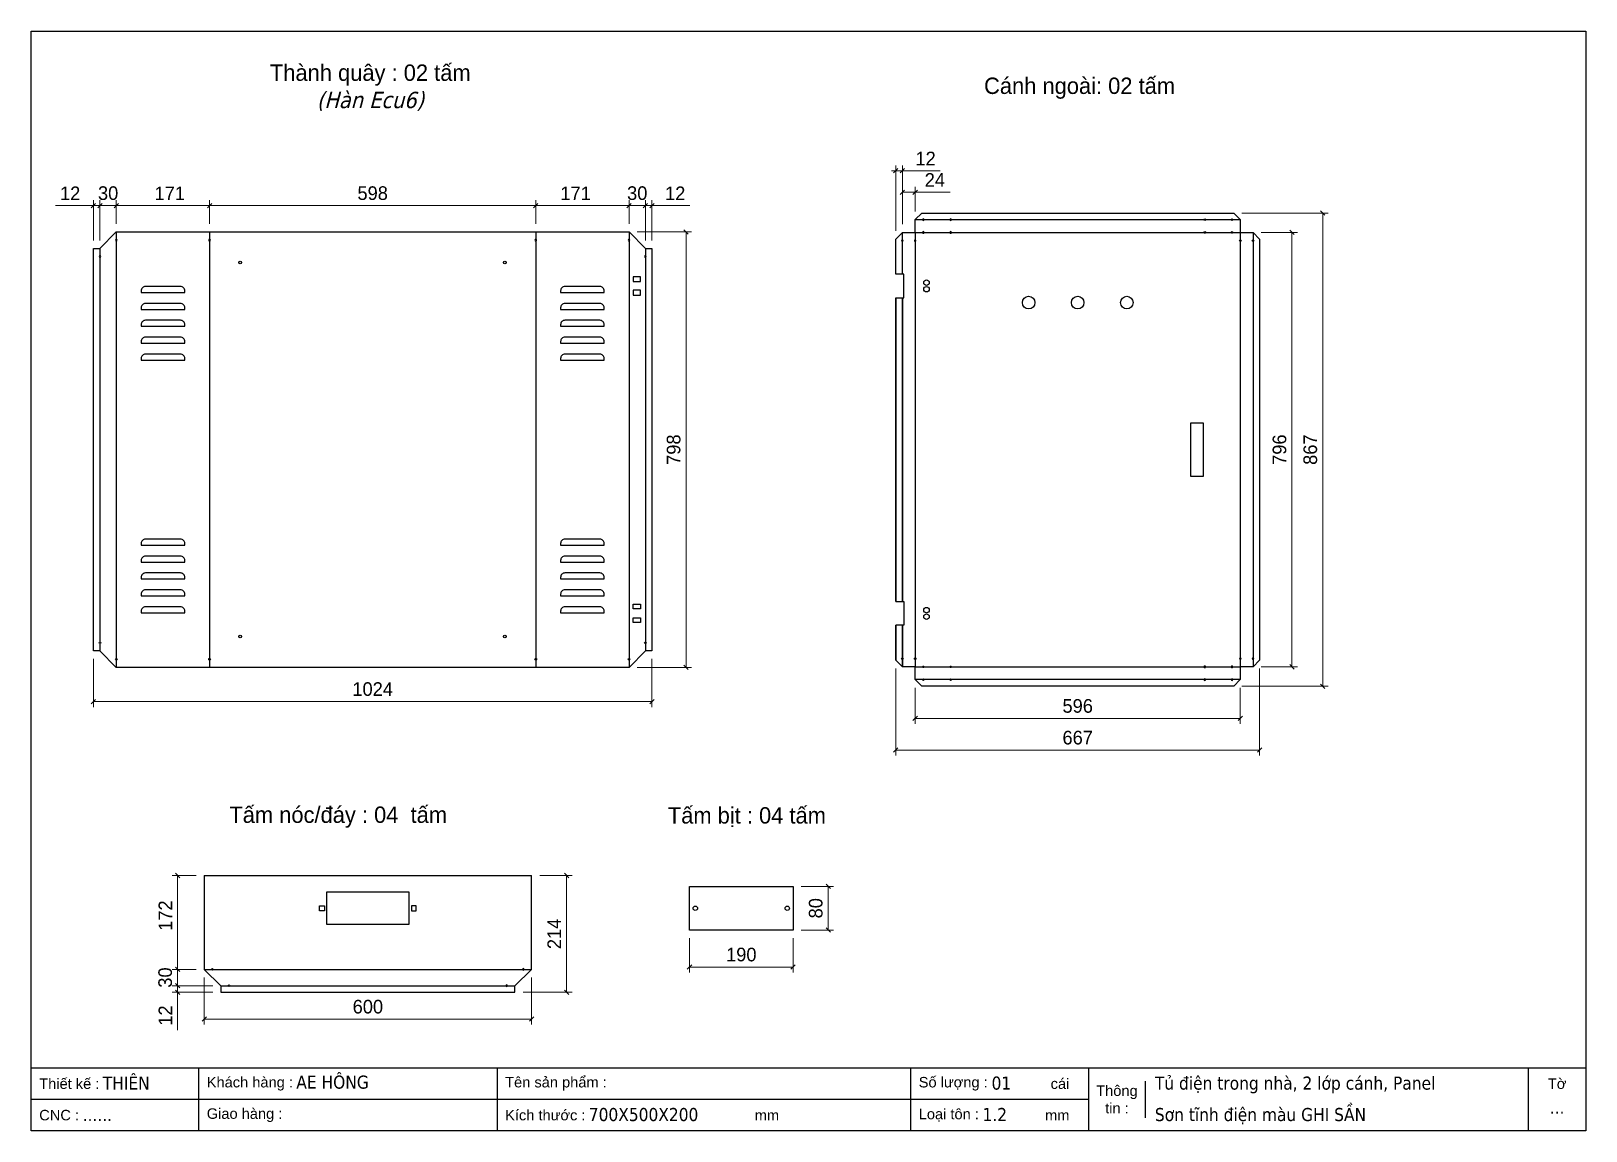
# Model space of a CAD drawing. Header units: millimetres. Extents: x 0 to 2850, y 0 to 2015.
import ezdxf
from ezdxf.enums import TextEntityAlignment as Align

# ---------------------------------------------------------------- set-up
doc = ezdxf.new("R2010")
doc.units = ezdxf.units.MM
doc.layers.add('CNC', color=7, linetype='Continuous')
doc.styles.add('Arial', font='arial.ttf')
doc.styles.add('Tahoma (Input Text)', font='tahoma.ttf')
doc.dimstyles.new('Dim-25', dxfattribs={"dimtxt": 25, "dimasz": 8, "dimexe": 10, "dimexo": 15, "dimgap": 10, "dimtad": 1, "dimdec": 0, "dimtxsty": 'Standard', "dimblk": 'OBLIQUE', "dimcen": 10, "dimclrd": 5, "dimclre": 5, "dimclrt": 3, "dimazin": 3, "dimtfac": 1, "dimtdec": 0, "dimtmove": 0, "dimatfit": 3, "dimldrblk": 'OBLIQUE', "dimlwd": 9, "dimlwe": 9})

# ---------------------------------------------------------------- blocks, each defined once
blk = doc.blocks.new('*D1')
at = {"color": 5, "lineweight": 9, "transparency": 16777216}
for p, q in [((1111.2, 1647.4), (1210.8, 1647.4)), ((1200.8, 1647.4), (1200.8, 849.4)), ((1111.2, 849.4), (1210.8, 849.4))]:
    blk.add_line(p, q, dxfattribs=at)
at = {"color": 0, "linetype": 'ByBlock', "lineweight": -2}
for p, q in [((1204.8, 1643.4), (1196.8, 1651.4)), ((1196.8, 853.4), (1204.8, 845.4))]:
    blk.add_line(p, q, dxfattribs=at)
at = {"layer": 'Defpoints', "color": 0, "transparency": 16777216}
for p in [(1096.2, 1647.4), (1096.2, 849.4), (1200.8, 849.4)]:
    blk.add_point(p, dxfattribs=at)
at = {"color": 3, "transparency": 16777216, "insert": (1178, 1248.4), "char_height": 25, "attachment_point": 5, "rotation": 90}
blk.add_mtext('798', dxfattribs=at)
blk = doc.blocks.new('_Oblique')
at = {"color": 0, "linetype": 'ByBlock', "lineweight": -2}
blk.add_line((-0.5, -0.5), (0.5, 0.5), dxfattribs=at)
blk = doc.blocks.new('*D2')
at = {"color": 0, "linetype": 'ByBlock', "lineweight": -2}
for p, q in [((331.2, 1699.6), (323.2, 1691.6)), ((921.2, 1691.6), (929.2, 1699.6))]:
    blk.add_line(p, q, dxfattribs=at)
at = {"color": 5, "lineweight": 9, "transparency": 16777216}
for p, q in [((327.2, 1662.4), (327.2, 1705.6)), ((327.2, 1695.6), (925.2, 1695.6)), ((925.2, 1662.4), (925.2, 1705.6))]:
    blk.add_line(p, q, dxfattribs=at)
at = {"layer": 'Defpoints', "color": 0, "transparency": 16777216}
for p in [(925.2, 1695.6), (327.2, 1647.4), (925.2, 1647.4)]:
    blk.add_point(p, dxfattribs=at)
at = {"color": 3, "transparency": 16777216, "insert": (626.2, 1718.3), "char_height": 25, "attachment_point": 5}
blk.add_mtext('598', dxfattribs=at)
blk = doc.blocks.new('*D3')
at = {"color": 0, "linetype": 'ByBlock', "lineweight": -2}
for p, q in [((929.2, 1699.6), (921.2, 1691.6)), ((1092.2, 1691.6), (1100.2, 1699.6))]:
    blk.add_line(p, q, dxfattribs=at)
at = {"color": 5, "lineweight": 9, "transparency": 16777216}
for p, q in [((925.2, 1662.4), (925.2, 1705.6)), ((925.2, 1695.6), (1096.2, 1695.6)), ((1096.2, 1662.4), (1096.2, 1705.6))]:
    blk.add_line(p, q, dxfattribs=at)
at = {"layer": 'Defpoints', "color": 0, "transparency": 16777216}
for p in [(1096.2, 1695.6), (925.2, 1647.4), (1096.2, 1647.4)]:
    blk.add_point(p, dxfattribs=at)
at = {"color": 3, "transparency": 16777216, "insert": (998.2, 1718.1), "char_height": 25, "attachment_point": 5}
blk.add_mtext('171', dxfattribs=at)
blk = doc.blocks.new('*D4')
at = {"color": 0, "linetype": 'ByBlock', "lineweight": -2}
for p, q in [((1100.2, 1699.6), (1092.2, 1691.6)), ((1122.2, 1691.6), (1130.2, 1699.6))]:
    blk.add_line(p, q, dxfattribs=at)
at = {"color": 5, "lineweight": 9, "transparency": 16777216}
for p, q in [((1096.2, 1662.4), (1096.2, 1705.6)), ((1096.2, 1695.6), (1126.2, 1695.6)), ((1126.2, 1631.9), (1126.2, 1705.6))]:
    blk.add_line(p, q, dxfattribs=at)
at = {"layer": 'Defpoints', "color": 0, "transparency": 16777216}
for p in [(1126.2, 1695.6), (1096.2, 1647.4), (1126.2, 1616.9)]:
    blk.add_point(p, dxfattribs=at)
at = {"color": 3, "transparency": 16777216, "insert": (1111.2, 1718.3), "char_height": 25, "attachment_point": 5}
blk.add_mtext('30', dxfattribs=at)
blk = doc.blocks.new('*D5')
at = {"color": 5, "lineweight": 9, "transparency": 16777216}
for p, q in [((1126.2, 1695.6), (1118.2, 1695.6)), ((1126.2, 1631.9), (1126.2, 1705.6)), ((1126.2, 1695.6), (1138.2, 1695.6)), ((1138.2, 1631.9), (1138.2, 1705.6)), ((1138.2, 1695.6), (1207.4, 1695.6))]:
    blk.add_line(p, q, dxfattribs=at)
at = {"color": 0, "linetype": 'ByBlock', "lineweight": -2}
for p, q in [((1122.2, 1691.6), (1130.2, 1699.6)), ((1142.2, 1699.6), (1134.2, 1691.6))]:
    blk.add_line(p, q, dxfattribs=at)
at = {"layer": 'Defpoints', "color": 0, "transparency": 16777216}
for p in [(1138.2, 1695.6), (1126.2, 1616.9), (1138.2, 1616.9)]:
    blk.add_point(p, dxfattribs=at)
at = {"color": 3, "transparency": 16777216, "insert": (1180.8, 1718.1), "char_height": 25, "attachment_point": 5}
blk.add_mtext('12', dxfattribs=at)
blk = doc.blocks.new('*D6')
at = {"color": 0, "linetype": 'ByBlock', "lineweight": -2}
for p, q in [((160.2, 1699.6), (152.2, 1691.6)), ((323.2, 1691.6), (331.2, 1699.6))]:
    blk.add_line(p, q, dxfattribs=at)
at = {"color": 5, "lineweight": 9, "transparency": 16777216}
for p, q in [((156.2, 1662.4), (156.2, 1705.6)), ((327.2, 1695.6), (156.2, 1695.6)), ((327.2, 1662.4), (327.2, 1705.6))]:
    blk.add_line(p, q, dxfattribs=at)
at = {"layer": 'Defpoints', "color": 0, "transparency": 16777216}
for p in [(156.2, 1695.6), (156.2, 1647.4), (327.2, 1647.4)]:
    blk.add_point(p, dxfattribs=at)
at = {"color": 3, "transparency": 16777216, "insert": (254.2, 1718.1), "char_height": 25, "attachment_point": 5}
blk.add_mtext('171', dxfattribs=at)
blk = doc.blocks.new('*D7')
at = {"color": 0, "linetype": 'ByBlock', "lineweight": -2}
for p, q in [((130.2, 1699.6), (122.2, 1691.6)), ((152.2, 1691.6), (160.2, 1699.6))]:
    blk.add_line(p, q, dxfattribs=at)
at = {"color": 5, "lineweight": 9, "transparency": 16777216}
for p, q in [((126.2, 1631.9), (126.2, 1705.6)), ((156.2, 1695.6), (126.2, 1695.6)), ((156.2, 1662.4), (156.2, 1705.6))]:
    blk.add_line(p, q, dxfattribs=at)
at = {"layer": 'Defpoints', "color": 0, "transparency": 16777216}
for p in [(126.2, 1695.6), (156.2, 1647.4), (126.2, 1616.9)]:
    blk.add_point(p, dxfattribs=at)
at = {"color": 3, "transparency": 16777216, "insert": (141.2, 1718.3), "char_height": 25, "attachment_point": 5}
blk.add_mtext('30', dxfattribs=at)
blk = doc.blocks.new('*D8')
at = {"color": 5, "lineweight": 9, "transparency": 16777216}
for p, q in [((114.2, 1695.6), (45, 1695.6)), ((114.2, 1631.9), (114.2, 1705.6)), ((126.2, 1695.6), (114.2, 1695.6)), ((126.2, 1631.9), (126.2, 1705.6)), ((126.2, 1695.6), (134.2, 1695.6))]:
    blk.add_line(p, q, dxfattribs=at)
at = {"color": 0, "linetype": 'ByBlock', "lineweight": -2}
for p, q in [((110.2, 1691.6), (118.2, 1699.6)), ((130.2, 1699.6), (122.2, 1691.6))]:
    blk.add_line(p, q, dxfattribs=at)
at = {"layer": 'Defpoints', "color": 0, "transparency": 16777216}
for p in [(114.2, 1695.6), (114.2, 1616.9), (126.2, 1616.9)]:
    blk.add_point(p, dxfattribs=at)
at = {"color": 3, "transparency": 16777216, "insert": (71.6, 1718.1), "char_height": 25, "attachment_point": 5}
blk.add_mtext('12', dxfattribs=at)
blk = doc.blocks.new('*D9')
at = {"color": 5, "lineweight": 9, "transparency": 16777216}
for p, q in [((114.2, 864.9), (114.2, 776.7)), ((1138.2, 864.9), (1138.2, 776.7)), ((114.2, 786.7), (1138.2, 786.7))]:
    blk.add_line(p, q, dxfattribs=at)
at = {"color": 0, "linetype": 'ByBlock', "lineweight": -2}
for p, q in [((118.2, 790.7), (110.2, 782.7)), ((1134.2, 782.7), (1142.2, 790.7))]:
    blk.add_line(p, q, dxfattribs=at)
at = {"layer": 'Defpoints', "color": 0, "transparency": 16777216}
for p in [(114.2, 879.9), (1138.2, 879.9), (1138.2, 786.7)]:
    blk.add_point(p, dxfattribs=at)
at = {"color": 3, "transparency": 16777216, "insert": (626.2, 809.5), "char_height": 25, "attachment_point": 5}
blk.add_mtext('1024', dxfattribs=at)
blk = doc.blocks.new('f3daunguoc')
at = {"layer": 'CNC', "color": 2, "lineweight": -3}
blk.add_circle((0, 0), 1.5, dxfattribs=at)
blk = doc.blocks.new('*D10')
at = {"color": 5, "lineweight": 9, "transparency": 16777216}
for p, q in [((317.4, 281), (317.4, 194.8)), ((917.4, 281), (917.4, 194.8)), ((317.4, 204.8), (917.4, 204.8))]:
    blk.add_line(p, q, dxfattribs=at)
at = {"color": 0, "linetype": 'ByBlock', "lineweight": -2}
for p, q in [((321.4, 208.8), (313.4, 200.8)), ((913.4, 200.8), (921.4, 208.8))]:
    blk.add_line(p, q, dxfattribs=at)
at = {"layer": 'Defpoints', "color": 0, "transparency": 16777216}
for p in [(317.4, 296), (917.4, 296), (917.4, 204.8)]:
    blk.add_point(p, dxfattribs=at)
at = {"color": 3, "transparency": 16777216, "insert": (617.4, 227.5), "char_height": 25, "attachment_point": 5}
blk.add_mtext('600', dxfattribs=at)
blk = doc.blocks.new('*D11')
at = {"color": 5, "lineweight": 9, "transparency": 16777216}
for p, q in [((302.4, 468), (258.7, 468)), ((268.7, 468), (268.7, 296)), ((302.4, 296), (258.7, 296))]:
    blk.add_line(p, q, dxfattribs=at)
at = {"color": 0, "linetype": 'ByBlock', "lineweight": -2}
for p, q in [((272.7, 464), (264.7, 472)), ((264.7, 300), (272.7, 292))]:
    blk.add_line(p, q, dxfattribs=at)
at = {"layer": 'Defpoints', "color": 0, "transparency": 16777216}
for p in [(317.4, 468), (268.7, 296), (317.4, 296)]:
    blk.add_point(p, dxfattribs=at)
at = {"color": 3, "transparency": 16777216, "insert": (246.2, 394.5), "char_height": 25, "attachment_point": 5, "rotation": 90}
blk.add_mtext('172', dxfattribs=at)
blk = doc.blocks.new('*D12')
at = {"color": 5, "lineweight": 9, "transparency": 16777216}
for p, q in [((302.4, 296), (258.7, 296)), ((268.7, 296), (268.7, 266)), ((332.9, 266), (258.7, 266))]:
    blk.add_line(p, q, dxfattribs=at)
at = {"color": 0, "linetype": 'ByBlock', "lineweight": -2}
for p, q in [((272.7, 292), (264.7, 300)), ((264.7, 270), (272.7, 262))]:
    blk.add_line(p, q, dxfattribs=at)
at = {"layer": 'Defpoints', "color": 0, "transparency": 16777216}
for p in [(317.4, 296), (268.7, 266), (347.9, 266)]:
    blk.add_point(p, dxfattribs=at)
at = {"color": 3, "transparency": 16777216, "insert": (245.9, 281), "char_height": 25, "attachment_point": 5, "rotation": 90}
blk.add_mtext('30', dxfattribs=at)
blk = doc.blocks.new('*D13')
at = {"color": 5, "lineweight": 9, "transparency": 16777216}
for p, q in [((332.9, 266), (258.7, 266)), ((268.7, 266), (268.7, 274)), ((268.7, 266), (268.7, 254)), ((332.9, 254), (258.7, 254)), ((268.7, 254), (268.7, 184.8))]:
    blk.add_line(p, q, dxfattribs=at)
at = {"color": 0, "linetype": 'ByBlock', "lineweight": -2}
for p, q in [((264.7, 270), (272.7, 262)), ((272.7, 250), (264.7, 258))]:
    blk.add_line(p, q, dxfattribs=at)
at = {"layer": 'Defpoints', "color": 0, "transparency": 16777216}
for p in [(347.9, 266), (268.7, 254), (347.9, 254)]:
    blk.add_point(p, dxfattribs=at)
at = {"color": 3, "transparency": 16777216, "insert": (246.2, 211.4), "char_height": 25, "attachment_point": 5, "rotation": 90}
blk.add_mtext('12', dxfattribs=at)
blk = doc.blocks.new('*D14')
at = {"color": 5, "lineweight": 9, "transparency": 16777216}
for p, q in [((932.4, 468), (991.7, 468)), ((981.7, 468), (981.7, 254)), ((901.9, 254), (991.7, 254))]:
    blk.add_line(p, q, dxfattribs=at)
at = {"color": 0, "linetype": 'ByBlock', "lineweight": -2}
for p, q in [((985.7, 464), (977.7, 472)), ((977.7, 258), (985.7, 250))]:
    blk.add_line(p, q, dxfattribs=at)
at = {"layer": 'Defpoints', "color": 0, "transparency": 16777216}
for p in [(917.4, 468), (886.9, 254), (981.7, 254)]:
    blk.add_point(p, dxfattribs=at)
at = {"color": 3, "transparency": 16777216, "insert": (959.1, 361), "char_height": 25, "attachment_point": 5, "rotation": 90}
blk.add_mtext('214', dxfattribs=at)
blk = doc.blocks.new('*D15')
at = {"color": 5, "lineweight": 9, "transparency": 16777216}
for p, q in [((1412, 448), (1471.3, 448)), ((1461.3, 448), (1461.3, 368)), ((1412, 368), (1471.3, 368))]:
    blk.add_line(p, q, dxfattribs=at)
at = {"color": 0, "linetype": 'ByBlock', "lineweight": -2}
for p, q in [((1465.3, 444), (1457.3, 452)), ((1457.3, 372), (1465.3, 364))]:
    blk.add_line(p, q, dxfattribs=at)
at = {"layer": 'Defpoints', "color": 0, "transparency": 16777216}
for p in [(1397, 448), (1397, 368), (1461.3, 368)]:
    blk.add_point(p, dxfattribs=at)
at = {"color": 3, "transparency": 16777216, "insert": (1438.5, 408), "char_height": 25, "attachment_point": 5, "rotation": 90}
blk.add_mtext('80', dxfattribs=at)
blk = doc.blocks.new('*D16')
at = {"color": 5, "lineweight": 9, "transparency": 16777216}
for p, q in [((1207, 353), (1207, 290.2)), ((1397, 353), (1397, 290.2)), ((1207, 300.2), (1397, 300.2))]:
    blk.add_line(p, q, dxfattribs=at)
at = {"color": 0, "linetype": 'ByBlock', "lineweight": -2}
for p, q in [((1211, 304.2), (1203, 296.2)), ((1393, 296.2), (1401, 304.2))]:
    blk.add_line(p, q, dxfattribs=at)
at = {"layer": 'Defpoints', "color": 0, "transparency": 16777216}
for p in [(1207, 368), (1397, 368), (1397, 300.2)]:
    blk.add_point(p, dxfattribs=at)
at = {"color": 3, "transparency": 16777216, "insert": (1302, 323), "char_height": 25, "attachment_point": 5}
blk.add_mtext('190', dxfattribs=at)
blk = doc.blocks.new('*D17')
at = {"color": 5, "lineweight": 9, "transparency": 16777216}
for p, q in [((2255.2, 1646.4), (2321.4, 1646.4)), ((2311.4, 1646.4), (2311.4, 850.4)), ((2255.2, 850.4), (2321.4, 850.4))]:
    blk.add_line(p, q, dxfattribs=at)
at = {"color": 0, "linetype": 'ByBlock', "lineweight": -2}
for p, q in [((2315.4, 1642.4), (2307.4, 1650.4)), ((2307.4, 854.4), (2315.4, 846.4))]:
    blk.add_line(p, q, dxfattribs=at)
at = {"layer": 'Defpoints', "color": 0, "transparency": 16777216}
for p in [(2240.2, 1646.4), (2240.2, 850.4), (2311.4, 850.4)]:
    blk.add_point(p, dxfattribs=at)
at = {"color": 3, "transparency": 16777216, "insert": (2288.7, 1248.4), "char_height": 25, "attachment_point": 5, "rotation": 90}
blk.add_mtext('796', dxfattribs=at)
blk = doc.blocks.new('*D18')
at = {"color": 5, "lineweight": 9, "transparency": 16777216}
for p, q in [((1620.7, 811.9), (1620.7, 745.9)), ((2216.7, 811.9), (2216.7, 745.9)), ((1620.7, 755.9), (2216.7, 755.9))]:
    blk.add_line(p, q, dxfattribs=at)
at = {"color": 0, "linetype": 'ByBlock', "lineweight": -2}
for p, q in [((1624.7, 759.9), (1616.7, 751.9)), ((2212.7, 751.9), (2220.7, 759.9))]:
    blk.add_line(p, q, dxfattribs=at)
at = {"layer": 'Defpoints', "color": 0, "transparency": 16777216}
for p in [(1620.7, 826.9), (2216.7, 826.9), (2216.7, 755.9)]:
    blk.add_point(p, dxfattribs=at)
at = {"color": 3, "transparency": 16777216, "insert": (1918.7, 778.6), "char_height": 25, "attachment_point": 5}
blk.add_mtext('596', dxfattribs=at)
blk = doc.blocks.new('*D19')
at = {"color": 0, "linetype": 'ByBlock', "lineweight": -2}
for p, q in [((1601.2, 1724.1), (1593.2, 1716.1)), ((1616.7, 1716.1), (1624.7, 1724.1))]:
    blk.add_line(p, q, dxfattribs=at)
at = {"color": 5, "lineweight": 9, "transparency": 16777216}
for p, q in [((1597.2, 1661.4), (1597.2, 1730.1)), ((1597.2, 1720.1), (1620.7, 1720.1)), ((1620.7, 1684.9), (1620.7, 1730.1)), ((1620.7, 1720.1), (1684.8, 1720.1))]:
    blk.add_line(p, q, dxfattribs=at)
at = {"layer": 'Defpoints', "color": 0, "transparency": 16777216}
for p in [(1620.7, 1720.1), (1620.7, 1669.9), (1597.2, 1646.4)]:
    blk.add_point(p, dxfattribs=at)
at = {"color": 3, "transparency": 16777216, "insert": (1656.8, 1742.6), "char_height": 25, "attachment_point": 5}
blk.add_mtext('24', dxfattribs=at)
blk = doc.blocks.new('*D20')
at = {"color": 5, "lineweight": 9, "transparency": 16777216}
for p, q in [((2219.7, 1681.9), (2378, 1681.9)), ((2368, 1681.9), (2368, 814.9)), ((2219.7, 814.9), (2378, 814.9))]:
    blk.add_line(p, q, dxfattribs=at)
at = {"color": 0, "linetype": 'ByBlock', "lineweight": -2}
for p, q in [((2372, 1677.9), (2364, 1685.9)), ((2364, 818.9), (2372, 810.9))]:
    blk.add_line(p, q, dxfattribs=at)
at = {"layer": 'Defpoints', "color": 0, "transparency": 16777216}
for p in [(2204.7, 1681.9), (2204.7, 814.9), (2368, 814.9)]:
    blk.add_point(p, dxfattribs=at)
at = {"color": 3, "transparency": 16777216, "insert": (2345.2, 1248.4), "char_height": 25, "attachment_point": 5, "rotation": 90}
blk.add_mtext('867', dxfattribs=at)
blk = doc.blocks.new('*D21')
at = {"color": 5, "lineweight": 9, "transparency": 16777216}
for p, q in [((1585.2, 847.4), (1585.2, 687.8)), ((2252.2, 847.4), (2252.2, 687.8)), ((1585.2, 697.8), (2252.2, 697.8))]:
    blk.add_line(p, q, dxfattribs=at)
at = {"color": 0, "linetype": 'ByBlock', "lineweight": -2}
for p, q in [((1589.2, 701.8), (1581.2, 693.8)), ((2248.2, 693.8), (2256.2, 701.8))]:
    blk.add_line(p, q, dxfattribs=at)
at = {"layer": 'Defpoints', "color": 0, "transparency": 16777216}
for p in [(1585.2, 862.4), (2252.2, 862.4), (2252.2, 697.8)]:
    blk.add_point(p, dxfattribs=at)
at = {"color": 3, "transparency": 16777216, "insert": (1918.7, 720.5), "char_height": 25, "attachment_point": 5}
blk.add_mtext('667', dxfattribs=at)
blk = doc.blocks.new('*D22')
at = {"color": 5, "lineweight": 9, "transparency": 16777216}
for p, q in [((1585.2, 1649.4), (1585.2, 1769.4)), ((1597.2, 1661.4), (1597.2, 1769.4)), ((1585.2, 1759.4), (1577.2, 1759.4)), ((1585.2, 1759.4), (1597.2, 1759.4)), ((1597.2, 1759.4), (1666.4, 1759.4))]:
    blk.add_line(p, q, dxfattribs=at)
at = {"color": 0, "linetype": 'ByBlock', "lineweight": -2}
for p, q in [((1581.2, 1755.4), (1589.2, 1763.4)), ((1601.2, 1763.4), (1593.2, 1755.4))]:
    blk.add_line(p, q, dxfattribs=at)
at = {"layer": 'Defpoints', "color": 0, "transparency": 16777216}
for p in [(1597.2, 1759.4), (1585.2, 1634.4), (1597.2, 1646.4)]:
    blk.add_point(p, dxfattribs=at)
at = {"color": 3, "transparency": 16777216, "insert": (1639.8, 1781.9), "char_height": 25, "attachment_point": 5}
blk.add_mtext('12', dxfattribs=at)
blk = doc.blocks.new('khungtenAsean2')
at = {"color": 7}
for p, q in [((2970, -1980), (0, -1980)), ((320, -1980), (320, -2100)), ((890, -1980), (890, -2100)), ((1680, -1980), (1680, -2100)), ((2020, -1980), (2020, -2100)), ((2860, -1980), (2860, -2100)), ((2128.3, -2005), (2128.3, -2075)), ((2020, -2040), (0, -2040))]:
    blk.add_line(p, q, dxfattribs=at)
blk.add_lwpolyline([(0, 0), (2970, 0), (2970, -2100), (0, -2100)], close=True, dxfattribs=at)
at = {"color": 2, "char_height": 20, "style": 'Arial'}
for s, insert, width, attachment_point in [('  Thiết kế :', (0, -2010), 917.634, 4), ('  Khách hàng :', (320, -2010), 917.634, 4), ('  Tên sản phẩm :', (890, -2010), 917.634, 4), ('  Số lượng :', (1680, -2010), 917.634, 4), ('cái', (1947.6, -2010), 917.634, 4), ('Thông\\Ptin :', (2074.2, -2040), 108.311, 5), ('Tờ', (2915, -2010), 110, 5), ('  CNC :', (0, -2070), 917.634, 4), ('  Giao hàng :', (320, -2070), 917.634, 4), ('  Kích thước :', (890, -2070), 917.634, 4), ('mm', (1382.3, -2070), 917.634, 4), ('  Loại tôn :', (1680, -2070), 917.634, 4), ('mm', (1936.9, -2070), 917.634, 4)]:
    blk.add_mtext(s, dxfattribs=dict(at, insert=insert, width=width, attachment_point=attachment_point))
at = {"color": 1, "style": 'Tahoma (Input Text)', "flags": 8}
for tag, p in [('#01', (137.1, -2021.3)), ('#03', (506.6, -2019.3)), ('#05', (1106.6, -2021.3)), ('#07', (1834.7, -2021.3)), ('#09', (2146.7, -2021.3)), ('#02', (98.5, -2081.3)), ('#04', (486.1, -2081.3)), ('#06', (1065.3, -2081.3)), ('#08', (1817.4, -2081.3)), ('#10', (2146.7, -2081.3))]:
    blk.add_attdef(tag, p, '', height=25, dxfattribs=at)
blk.add_attdef('#11', text='', height=25, dxfattribs=at).set_placement((2915, -2067.3), align=Align.CENTER)

msp = doc.modelspace()

# ---------------------------------------------------------------- linework, layer by layer
at = {"color": 7}
for p, q in [((1620.7, 1669.9), (1632.7, 1681.9)), ((1632.7, 1681.9), (2204.7, 1681.9)), ((2204.7, 1681.9), (2216.7, 1669.9)), ((1620.7, 1646.4), (1620.7, 1669.9)), ((2216.7, 1669.9), (2216.7, 1646.4)), ((126.2, 1616.9), (156.2, 1647.4)), ((156.2, 1647.4), (156.2, 849.4)), ((327.2, 1647.4), (327.2, 849.4)), ((925.2, 1647.4), (925.2, 849.4)), ((1096.2, 1647.4), (1096.2, 849.4)), ((1096.2, 1647.4), (1126.2, 1616.9)), ((1585.2, 1634.4), (1597.2, 1646.4)), ((1585.2, 1569.9), (1585.2, 1634.4)), ((1597.2, 1646.4), (1620.7, 1646.4)), ((1620.7, 1646.4), (1620.7, 850.4)), ((1620.7, 1646.4), (2216.7, 1646.4)), ((2216.7, 1646.4), (2240.2, 1646.4)), ((2216.7, 1646.4), (2216.7, 850.4)), ((2240.2, 1646.4), (2252.2, 1634.4)), ((2252.2, 1634.4), (2252.2, 862.4)), ((126.2, 1616.9), (126.2, 879.9)), ((1126.2, 1616.9), (1126.2, 879.9)), ((1585.2, 969.9), (1585.2, 1526.9)), ((1585.2, 862.4), (1585.2, 926.9)), ((126.2, 879.9), (156.2, 849.4)), ((1096.2, 849.4), (1126.2, 879.9)), ((1597.2, 850.4), (1585.2, 862.4)), ((2252.2, 862.4), (2240.2, 850.4)), ((2252.2, 862.4), (2252.2, 862.4)), ((1620.7, 850.4), (1597.2, 850.4)), ((1620.7, 826.9), (1620.7, 850.4)), ((1620.7, 850.4), (2216.7, 850.4)), ((1632.7, 814.9), (1620.7, 826.9)), ((2216.7, 826.9), (2204.7, 814.9)), ((2240.2, 850.4), (2216.7, 850.4)), ((2216.7, 850.4), (2216.7, 826.9)), ((2204.7, 814.9), (1632.7, 814.9)), ((317.4, 468), (917.4, 468)), ((317.4, 296), (917.4, 296)), ((317.4, 296), (347.9, 266)), ((917.4, 296), (886.9, 266)), ((347.9, 266), (886.9, 266))]:
    msp.add_line(p, q, dxfattribs=at)
at = {"color": 2}
for p, q in [((1585.2, 969.9), (1600.2, 969.9)), ((1600.2, 969.9), (1600.2, 926.9)), ((1600.2, 926.9), (1585.2, 926.9))]:
    msp.add_line(p, q, dxfattribs=at)
at = {"color": 7}
for points in [[(1620.7, 1669.9), (2216.7, 1669.9)], [(156.2, 1647.4), (1096.2, 1647.4)], [(1597.2, 1569.9), (1597.2, 1646.4)], [(2240.2, 1646.4), (2240.2, 850.4)], [(126.2, 879.9), (114.2, 879.9), (114.2, 1616.9), (126.2, 1616.9)], [(1126.2, 1616.9), (1138.2, 1616.9), (1138.2, 879.9), (1126.2, 879.9)], [(1585.2, 1526.9), (1585.2, 969.9)], [(1597.2, 1526.9), (1597.2, 969.9)], [(1597.2, 969.9), (1597.2, 1526.9)], [(1585.2, 926.9), (1585.2, 862.4)], [(1597.2, 926.9), (1597.2, 850.4)], [(1597.2, 850.4), (1597.2, 926.9)], [(1096.2, 849.4), (156.2, 849.4)], [(2216.7, 826.9), (1620.7, 826.9)], [(2240.2, 850.4), (2240.2, 850.4)], [(317.4, 468), (317.4, 296)], [(917.4, 296), (917.4, 468)], [(347.9, 266), (347.9, 254), (886.9, 254), (886.9, 266)]]:
    msp.add_lwpolyline(points, dxfattribs=at)
at = {"color": 2}
msp.add_lwpolyline([(1585.2, 1526.9), (1600.2, 1526.9), (1600.2, 1569.9), (1585.2, 1569.9)], dxfattribs=at)
for points in [[(273.7, 1547.4), (209.7, 1547.4, 0.414214), (201.7, 1539.4), (201.7, 1536.4), (281.7, 1536.4), (281.7, 1539.4, 0.414214)], [(1042.7, 1547.4), (978.7, 1547.4, 0.414214), (970.7, 1539.4), (970.7, 1536.4), (1050.7, 1536.4), (1050.7, 1539.4, 0.414214)], [(273.7, 1516.4), (209.7, 1516.4, 0.414214), (201.7, 1508.4), (201.7, 1505.4), (281.7, 1505.4), (281.7, 1508.4, 0.414214)], [(1042.7, 1516.4), (978.7, 1516.4, 0.414214), (970.7, 1508.4), (970.7, 1505.4), (1050.7, 1505.4), (1050.7, 1508.4, 0.414214)], [(273.7, 1485.4), (209.7, 1485.4, 0.414214), (201.7, 1477.4), (201.7, 1474.4), (281.7, 1474.4), (281.7, 1477.4, 0.414214)], [(1042.7, 1485.4), (978.7, 1485.4, 0.414214), (970.7, 1477.4), (970.7, 1474.4), (1050.7, 1474.4), (1050.7, 1477.4, 0.414214)], [(273.7, 1454.4), (209.7, 1454.4, 0.414214), (201.7, 1446.4), (201.7, 1443.4), (281.7, 1443.4), (281.7, 1446.4, 0.414214)], [(1042.7, 1454.4), (978.7, 1454.4, 0.414214), (970.7, 1446.4), (970.7, 1443.4), (1050.7, 1443.4), (1050.7, 1446.4, 0.414214)], [(273.7, 1423.4), (209.7, 1423.4, 0.414214), (201.7, 1415.4), (201.7, 1412.4), (281.7, 1412.4), (281.7, 1415.4, 0.414214)], [(1042.7, 1423.4), (978.7, 1423.4, 0.414214), (970.7, 1415.4), (970.7, 1412.4), (1050.7, 1412.4), (1050.7, 1415.4, 0.414214)], [(273.7, 1084.4), (209.7, 1084.4, 0.414214), (201.7, 1076.4), (201.7, 1073.4), (281.7, 1073.4), (281.7, 1076.4, 0.414214)], [(1042.7, 1084.4), (978.7, 1084.4, 0.414214), (970.7, 1076.4), (970.7, 1073.4), (1050.7, 1073.4), (1050.7, 1076.4, 0.414214)], [(273.7, 1053.4), (209.7, 1053.4, 0.414214), (201.7, 1045.4), (201.7, 1042.4), (281.7, 1042.4), (281.7, 1045.4, 0.414214)], [(1042.7, 1053.4), (978.7, 1053.4, 0.414214), (970.7, 1045.4), (970.7, 1042.4), (1050.7, 1042.4), (1050.7, 1045.4, 0.414214)], [(273.7, 1022.4), (209.7, 1022.4, 0.414214), (201.7, 1014.4), (201.7, 1011.4), (281.7, 1011.4), (281.7, 1014.4, 0.414214)], [(1042.7, 1022.4), (978.7, 1022.4, 0.414214), (970.7, 1014.4), (970.7, 1011.4), (1050.7, 1011.4), (1050.7, 1014.4, 0.414214)], [(273.7, 991.4), (209.7, 991.4, 0.414214), (201.7, 983.4), (201.7, 980.4), (281.7, 980.4), (281.7, 983.4, 0.414214)], [(1042.7, 991.4), (978.7, 991.4, 0.414214), (970.7, 983.4), (970.7, 980.4), (1050.7, 980.4), (1050.7, 983.4, 0.414214)], [(273.7, 960.4), (209.7, 960.4, 0.414214), (201.7, 952.4), (201.7, 949.4), (281.7, 949.4), (281.7, 952.4, 0.414214)], [(1042.7, 960.4), (978.7, 960.4, 0.414214), (970.7, 952.4), (970.7, 949.4), (1050.7, 949.4), (1050.7, 952.4, 0.414214)]]:
    msp.add_lwpolyline(points, format="xyb", close=True, dxfattribs=at)
for points in [[(1117, 1565.4), (1104, 1565.4), (1104, 1556.4), (1117, 1556.4)], [(1117, 1540.4), (1104, 1540.4), (1104, 1531.4), (1117, 1531.4)], [(1117, 956.4), (1104, 956.4), (1104, 965.4), (1117, 965.4)], [(1117, 931.4), (1104, 931.4), (1104, 940.4), (1117, 940.4)], [(542.4, 438), (692.4, 438), (692.4, 378), (542.4, 378)], [(537.7, 403.5), (528.7, 403.5), (528.7, 412.5), (537.7, 412.5)], [(697.2, 403.5), (706.2, 403.5), (706.2, 412.5), (697.2, 412.5)]]:
    msp.add_lwpolyline(points, close=True, dxfattribs=at)
at = {"color": 2, "linetype": 'Continuous'}
msp.add_lwpolyline([(2149.2, 1296.9), (2125.2, 1296.9), (2125.2, 1199.9), (2149.2, 1199.9)], close=True, dxfattribs=at)
at = {"color": 7}
msp.add_lwpolyline([(1207, 448), (1397, 448), (1397, 368), (1207, 368)], close=True, dxfattribs=at)
at = {"color": 2}
for centre, radius in [((383.4, 1591.2), 2.5), ((868.6, 1591.2), 2.5), ((1641.5, 1554.4), 5), ((1641.5, 1542.4), 5), ((1828.7, 1517.9), 11.5), ((1918.7, 1517.9), 11.5), ((2008.7, 1517.9), 11.5), ((1641.5, 954.4), 5), ((1641.5, 942.4), 5), ((383.4, 906), 2.5), ((868.6, 906), 2.5), ((1217.7, 408), 4), ((1386.2, 408), 4)]:
    msp.add_circle(centre, radius, dxfattribs=at)

# ---------------------------------------------------------------- block references
at = {"color": 7}
ref = msp.add_blockref('khungtenAsean2', (0, 2015.4), dxfattribs=dict(at, xscale=0.959713920019567, yscale=0.959713920019567, zscale=0.959713920019567))
ref.add_attrib('#11', '...', dxfattribs={"color": 1, "height": 23.99, "style": 'Tahoma (Input Text)'}).set_placement((2797.6, 31.3), align=Align.CENTER)
ref.add_attrib('#09', 'Tủ điện trong nhà, 2 lớp cánh, Panel', (2060.2, 75.6), dxfattribs={"color": 1, "height": 23.993, "style": 'Tahoma (Input Text)'})
ref.add_attrib('#10', 'Sơn tĩnh điện màu GHI SẦN', (2060.2, 18), dxfattribs={"color": 1, "height": 23.993, "style": 'Tahoma (Input Text)'})
ref.add_attrib('#08', '1.2', (1744.2, 18), dxfattribs={"color": 1, "height": 23.99, "style": 'Tahoma (Input Text)'})
ref.add_attrib('#07', '01', (1760.8, 75.6), dxfattribs={"color": 1, "height": 23.99, "style": 'Tahoma (Input Text)'})
ref.add_attrib('#06', '700X500X200', (1022.4, 18), dxfattribs={"color": 1, "height": 23.993, "style": 'Tahoma (Input Text)'})
ref.add_attrib('#03', 'AE HÔNG', (486.2, 77.4), dxfattribs={"color": 1, "height": 23.99, "style": 'Tahoma (Input Text)'})
ref.add_attrib('#02', '......', (94.5, 18), dxfattribs={"color": 1, "height": 23.99, "style": 'Tahoma (Input Text)'})
ref.add_attrib('#01', 'THIÊN', (131.5, 75.6), dxfattribs={"color": 1, "height": 23.99, "style": 'Tahoma (Input Text)'})
at = {"lineweight": -3, "xscale": -1}
for p, rotation in [((1635.7, 1669.9), 180), ((1685.7, 1669.9), 180), ((156.2, 1632.4), 180), ((327.2, 1632.4), 180), ((925.2, 1632.4), 180), ((1096.2, 1632.4), 180), ((1597.2, 1631.4), 180), ((1620.7, 1631.4), 180), ((1635.7, 1646.4), 180), ((1685.7, 1646.4), 180), ((126.2, 1602.4), 180), ((1126.2, 1602.4), 180), ((902.4, 296), 90), ((871.9, 266), 90)]:
    msp.add_blockref('f3daunguoc', p, dxfattribs=dict(at, rotation=rotation))
at = {"lineweight": -3}
for p, rotation in [((2151.7, 1669.9), 180), ((2201.7, 1669.9), 180), ((2151.7, 1646.4), 180), ((2201.7, 1646.4), 180), ((2216.7, 1631.4), 180), ((2240.2, 1631.4), 180), ((332.4, 296), 270), ((362.9, 266), 270)]:
    msp.add_blockref('f3daunguoc', p, dxfattribs=dict(at, rotation=rotation))
for p in [(126.2, 894.4), (1126.2, 894.4), (156.2, 864.4), (327.2, 864.4), (925.2, 864.4), (1096.2, 864.4), (1597.2, 865.4), (1620.7, 865.4), (1635.7, 850.4), (1635.7, 826.9), (1685.7, 850.4), (1685.7, 826.9)]:
    msp.add_blockref('f3daunguoc', p, dxfattribs=at)
at = {"lineweight": -3, "xscale": -1}
for p in [(2216.7, 865.4), (2240.2, 865.4), (2151.7, 850.4), (2151.7, 826.9), (2201.7, 850.4), (2201.7, 826.9)]:
    msp.add_blockref('f3daunguoc', p, dxfattribs=at)

# ---------------------------------------------------------------- texts
at = {"color": 7, "char_height": 30, "width": 1125, "attachment_point": 5}
for s, insert in [('Thành quây : 02 tấm\\P{\\fTahoma|b0|i1|c0|p34;(Hàn Ecu6)}', (621.8, 1911.5)), ('Cánh ngoài: 02 tấm', (1922.1, 1910.7)), ('Tấm nóc/đáy : 04  tấm', (563, 574.9)), ('Tấm bịt : 04 tấm', (1312.2, 574.9))]:
    msp.add_mtext(s, dxfattribs=dict(at, insert=insert))

# ---------------------------------------------------------------- dimensions: what is measured, and where the dimension line sits
at = {"color": 7}
for base, p1, p2, picture, middle in [((1597.2, 1759.4), (1585.2, 1634.4), (1597.2, 1646.4), '*D22', (1639.8, 1781.9)), ((1620.6865596, 1720.0607133), (1597.1865596, 1646.4231802), (1620.6865596, 1669.9231802), '*D19', (1656.7544314, 1742.6118729)), ((925.2, 1695.6), (327.2, 1647.4), (925.2, 1647.4), '*D2', (626.2, 1718.3)), ((1138.2, 1695.6), (1126.2, 1616.9), (1138.2, 1616.9), '*D5', (1180.8, 1718.1)), ((1138.2, 786.7), (114.2, 879.9), (1138.2, 879.9), '*D9', (626.2, 809.5)), ((2252.2, 697.8), (1585.2, 862.4), (2252.2, 862.4), '*D21', (1918.7, 720.5)), ((2216.7, 755.9), (1620.7, 826.9), (2216.7, 826.9), '*D18', (1918.7, 778.6)), ((1397, 300.2), (1207, 368), (1397, 368), '*D16', (1302, 323))]:
    dim = msp.add_linear_dim(base=base, p1=p1, p2=p2, dimstyle='Dim-25', dxfattribs=at)
    dim.commit()
    dim.dimension.update_dxf_attribs({"geometry": picture, "text_midpoint": middle})
for base, p1, p2, angle, picture, middle in [((114.2, 1695.6), (126.2, 1616.9), (114.2, 1616.9), 180, '*D8', (71.6, 1718.1)), ((2368, 814.9), (2204.7, 1681.9), (2204.7, 814.9), 90, '*D20', (2345.2, 1248.4)), ((1200.8, 849.4), (1096.2, 1647.4), (1096.2, 849.4), 90, '*D1', (1178, 1248.4)), ((2311.4, 850.4), (2240.2, 1646.4), (2240.2, 850.4), 90, '*D17', (2288.7, 1248.4)), ((981.7, 254), (917.4, 468), (886.9, 254), 270, '*D14', (959.1, 361)), ((1461.3, 368), (1397, 448), (1397, 368), 90, '*D15', (1438.5, 408)), ((917.4, 204.8), (317.4, 296), (917.4, 296), 180, '*D10', (617.4, 227.5)), ((268.7, 254), (347.9, 266), (347.9, 254), 270, '*D13', (246.2, 211.4))]:
    dim = msp.add_linear_dim(base=base, p1=p1, p2=p2, angle=angle, dimstyle='Dim-25', dxfattribs=at)
    dim.commit()
    dim.dimension.update_dxf_attribs({"geometry": picture, "text_midpoint": middle})
for base, p1, p2, angle, picture, middle in [((126.2, 1695.6), (156.2, 1647.4), (126.2, 1616.9), 180, '*D7', (141.2, 1695.6)), ((156.2, 1695.6), (327.2, 1647.4), (156.2, 1647.4), 180, '*D6', (254.2, 1695.6)), ((268.7, 296), (317.4, 468), (317.4, 296), 270, '*D11', (268.7, 394.5)), ((268.7, 266), (317.4, 296), (347.9, 266), 270, '*D12', (268.7, 281))]:
    dim = msp.add_linear_dim(base=base, p1=p1, p2=p2, angle=angle, dimstyle='Dim-25', dxfattribs=at)
    dim.commit()
    dim.dimension.update_dxf_attribs({"geometry": picture, "text_midpoint": middle, "dimtype": 160})
for base, p1, p2, picture, middle in [((1096.2, 1695.6), (925.2, 1647.4), (1096.2, 1647.4), '*D3', (998.2, 1695.6)), ((1126.2, 1695.6), (1096.2, 1647.4), (1126.2, 1616.9), '*D4', (1111.2, 1695.6))]:
    dim = msp.add_linear_dim(base=base, p1=p1, p2=p2, dimstyle='Dim-25', dxfattribs=at)
    dim.commit()
    dim.dimension.update_dxf_attribs({"geometry": picture, "text_midpoint": middle, "dimtype": 160})

doc.saveas('drawing.dxf')
